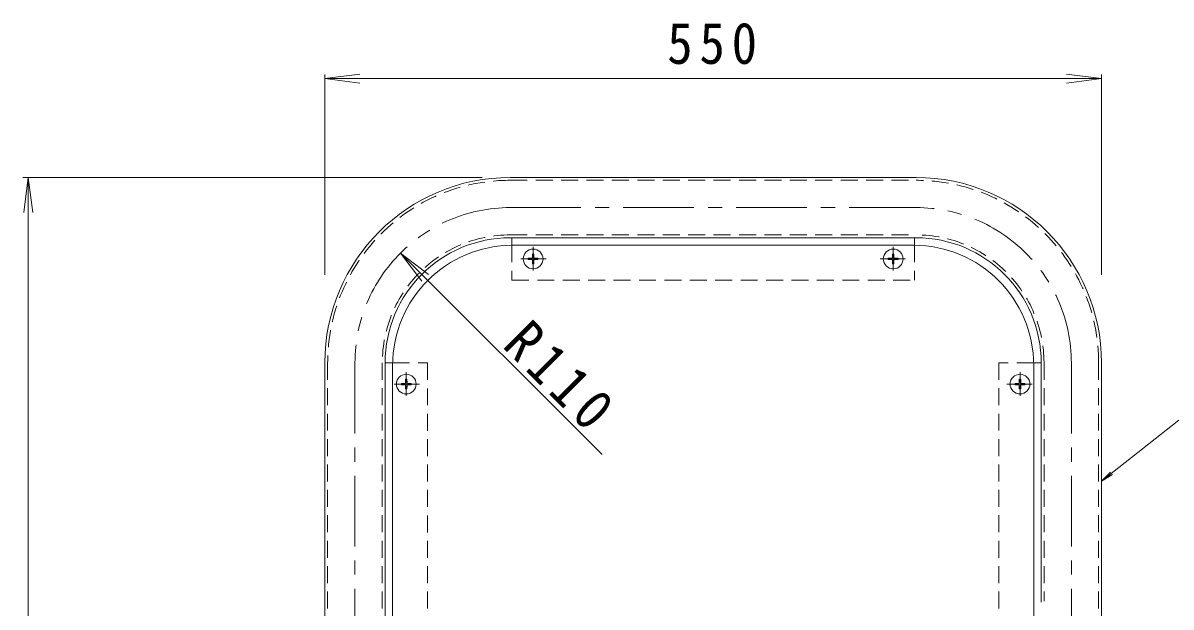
# Model space of a CAD drawing. Units: millimetres, scale not verified. Extents: x -816 to 1735, y -1360 to 1156.
# Drawn here: x -593 to 220, y 116 to 529 of the extents above; entities that cross this region are included whole.
import ezdxf

# ---------------------------------------------------------------- set-up
doc = ezdxf.new("R2010")
doc.units = ezdxf.units.MM
doc.header["$LTSCALE"] = 10
doc.linetypes.add('CHAIN1', pattern=[8, 5, -1, 1, -1])
doc.linetypes.add('DASHED1', pattern=[1.8, 1.2, -0.6])
for name, color, linetype, lineweight in [('0-0_通り芯', 4, 'Continuous', 9), ('0-1_躯体', 3, 'CHAIN1', 9), ('0-2_仕上', 6, 'Continuous', 5), ('0-4_その他', 7, 'Continuous', 9), ('0-A', 2, 'Continuous', 9), ('0-F', 7, 'Continuous', 9)]:
    doc.layers.add(name, color=color, linetype=linetype, lineweight=lineweight)
doc.styles.add('ＭＳ ゴシック', font='')
doc.styles.get('ＭＳ ゴシック').set_extended_font_data('MS Gothic')

msp = doc.modelspace()

# ---------------------------------------------------------------- linework, layer by layer
at = {"layer": '0-0_通り芯'}
for p, q in [((-247.75, 419.94), (39.55, 419.94)), ((-247.75, 377.24), (39.55, 377.24)), ((-379.1, 288.59), (-379.1, -675.06)), ((-336.4, 288.59), (-336.4, -551.46)), ((128.2, 288.59), (128.2, 119.12)), ((170.9, 288.59), (170.9, -675.06))]:
    msp.add_line(p, q, dxfattribs=at)
at = {"layer": '0-0_通り芯', "linetype": 'DASHED1'}
for p, q in [((-247.75, 417.94), (39.55, 417.94)), ((-247.75, 379.24), (39.55, 379.24)), ((-377.1, 288.59), (-377.1, -675.06)), ((-338.4, 288.59), (-338.4, -554.33)), ((130.2, 288.59), (130.2, 119.82)), ((168.9, 288.59), (168.9, -675.06))]:
    msp.add_line(p, q, dxfattribs=at)
at = {"layer": '0-0_通り芯', "linetype": 'CHAIN1'}
for p, q in [((-247.75, 398.59), (39.55, 398.59)), ((-357.75, 288.59), (-357.75, -675.06)), ((149.55, 288.59), (149.55, -675.06))]:
    msp.add_line(p, q, dxfattribs=at)
at = {"layer": '0-0_通り芯'}
for centre, radius, start, end in [((-247.75, 288.59), 131.35, 90, 180), ((39.55, 288.59), 131.35, 0, 90), ((-247.75, 288.59), 88.65, 90, 180), ((39.55, 288.59), 88.65, 0, 90)]:
    msp.add_arc(centre, radius, start, end, dxfattribs=at)
at = {"layer": '0-0_通り芯', "linetype": 'DASHED1'}
for centre, radius, start, end in [((-247.75, 288.59), 129.35, 90, 180), ((39.55, 288.59), 129.35, 0, 90), ((-247.75, 288.59), 90.65, 90, 180), ((39.55, 288.59), 90.65, 0, 90)]:
    msp.add_arc(centre, radius, start, end, dxfattribs=at)
at = {"layer": '0-0_通り芯', "linetype": 'CHAIN1'}
for centre, start, end in [((-247.75, 288.59), 90, 180), ((39.55, 288.59), 0, 90)]:
    msp.add_arc(centre, 110, start, end, dxfattribs=at)
at = {"layer": '0-1_躯体', "linetype": 'Continuous'}
for p, q in [((-246.6, 377.24), (-246.6, 371.89)), ((38.4, 377.24), (38.4, 371.89)), ((-336.4, 288.54), (-331.09, 288.54)), ((128.2, 288.59), (122.88, 288.59))]:
    msp.add_line(p, q, dxfattribs=at)
at = {"layer": '0-1_躯体', "linetype": 'DASHED1'}
for p, q in [((-246.6, 371.89), (-246.6, 347.24)), ((38.4, 371.89), (38.4, 347.24)), ((-246.6, 347.24), (38.4, 347.24)), ((-331.09, 288.54), (-306.4, 288.54)), ((-306.4, 288.54), (-306.4, -521.46)), ((98.2, 288.59), (98.2, -521.46)), ((122.88, 288.59), (98.2, 288.59))]:
    msp.add_line(p, q, dxfattribs=at)
at = {"layer": '0-1_躯体'}
for p, q in [((-231.6, 354), (-231.6, 370.81)), ((23.4, 354), (23.4, 370.81)), ((-240.32, 362.24), (-222.29, 362.24)), ((32.11, 362.24), (14.08, 362.24)), ((-321.4, 265.3), (-321.4, 282.11)), ((113.2, 265.3), (113.2, 282.11)), ((-330.12, 273.54), (-312.09, 273.54)), ((121.91, 273.54), (103.88, 273.54))]:
    msp.add_line(p, q, dxfattribs=at)
at = {"layer": '0-2_仕上'}
for p, q in [((37.9, 371.89), (-246.1, 371.89)), ((-331.1, 286.84), (-331.1, -546.11)), ((122.9, 286.89), (122.9, -546.11))]:
    msp.add_line(p, q, dxfattribs=at)
for centre, start, end in [((-246.1, 286.89), 90, 180), ((37.9, 286.89), 0, 90)]:
    msp.add_arc(centre, 85, start, end, dxfattribs=at)
at = {"layer": '0-4_その他'}
for p, q in [((-379.1, 489.94), (-354.32, 493.21)), ((-379.1, 492.94), (-379.1, 351.01)), ((-379.1, 489.94), (-354.32, 486.68)), ((-379.1, 489.94), (170.9, 489.94)), ((170.9, 489.94), (146.11, 493.21)), ((170.9, 489.94), (146.11, 486.68)), ((170.9, 492.94), (170.9, 351.01)), ((-592.88, 419.94), (-267.75, 419.94)), ((-589.1, 419.94), (-592.37, 395.16)), ((-589.1, 419.94), (-585.84, 395.16)), ((-589.1, -680.06), (-589.1, 419.94)), ((-325.53, 366.38), (-305.7, 351.16))]:
    msp.add_line(p, q, dxfattribs=at)
msp.add_lwpolyline([(-182.77, 223.62), (-325.53, 366.38), (-310.31, 346.54)], dxfattribs=at)
at = {"layer": '0-A'}
for p, q in [((-235.05, 362.72), (-232.85, 362.76)), ((-235.05, 361.76), (-235.05, 362.72)), ((-235.05, 361.76), (-232.85, 361.73)), ((-232.85, 362.76), (-232.35, 363)), ((-232.85, 361.73), (-232.35, 361.49)), ((-232.12, 363.49), (-232.35, 363)), ((-232.12, 361), (-232.35, 361.49)), ((-232.08, 365.69), (-232.12, 363.49)), ((-232.08, 358.79), (-232.12, 361)), ((-232.08, 365.69), (-231.12, 365.69)), ((-232.08, 358.79), (-231.12, 358.79)), ((-231.12, 365.69), (-231.08, 363.49)), ((-231.12, 358.79), (-231.08, 361)), ((-231.08, 363.49), (-230.85, 363)), ((-231.08, 361), (-230.85, 361.49)), ((-230.35, 362.76), (-230.85, 363)), ((-230.35, 361.73), (-230.85, 361.49)), ((-228.15, 362.72), (-230.35, 362.76)), ((-228.15, 361.76), (-230.35, 361.73)), ((-228.15, 361.76), (-228.15, 362.72)), ((19.95, 361.76), (22.15, 361.73)), ((22.15, 362.76), (22.65, 363)), ((22.15, 361.73), (22.65, 361.49)), ((22.88, 363.49), (22.65, 363)), ((22.88, 361), (22.65, 361.49)), ((22.92, 365.69), (22.88, 363.49)), ((23.88, 365.69), (22.92, 365.69)), ((23.88, 365.69), (23.92, 363.49)), ((23.88, 358.79), (23.92, 361)), ((23.92, 363.49), (24.15, 363)), ((23.92, 361), (24.15, 361.49)), ((24.65, 362.76), (24.15, 363)), ((24.65, 361.73), (24.15, 361.49)), ((26.85, 361.76), (24.65, 361.73)), ((-321.88, 276.99), (-321.92, 274.79)), ((-321.88, 276.99), (-320.92, 276.99)), ((-320.92, 276.99), (-320.88, 274.79)), ((112.72, 276.99), (112.68, 274.79)), ((113.68, 276.99), (112.72, 276.99)), ((113.68, 276.99), (113.72, 274.79)), ((-324.85, 274.02), (-322.65, 274.06)), ((-324.85, 273.06), (-324.85, 274.02)), ((-324.85, 273.06), (-322.65, 273.03)), ((-322.65, 274.06), (-322.15, 274.3)), ((-322.65, 273.03), (-322.15, 272.79)), ((-321.92, 274.79), (-322.15, 274.3)), ((-321.92, 272.3), (-322.15, 272.79)), ((-321.88, 270.09), (-321.92, 272.3)), ((-321.88, 270.09), (-320.92, 270.09)), ((-320.92, 270.09), (-320.88, 272.3)), ((-320.88, 274.79), (-320.65, 274.3)), ((-320.88, 272.3), (-320.65, 272.79)), ((-320.15, 274.06), (-320.65, 274.3)), ((-320.15, 273.03), (-320.65, 272.79)), ((-317.95, 274.02), (-320.15, 274.06)), ((-317.95, 273.06), (-320.15, 273.03)), ((-317.95, 273.06), (-317.95, 274.02)), ((109.75, 273.06), (111.95, 273.03)), ((111.95, 274.06), (112.45, 274.3)), ((111.95, 273.03), (112.45, 272.79)), ((112.68, 274.79), (112.45, 274.3)), ((112.68, 272.3), (112.45, 272.79)), ((113.68, 270.09), (113.72, 272.3)), ((113.72, 274.79), (113.95, 274.3)), ((113.72, 272.3), (113.95, 272.79)), ((114.45, 274.06), (113.95, 274.3)), ((114.45, 273.03), (113.95, 272.79)), ((116.65, 273.06), (114.45, 273.03))]:
    msp.add_line(p, q, dxfattribs=at)
for points in [[(19.95, 361.76), (19.95, 362.72), (22.15, 362.76)], [(23.88, 358.79), (22.92, 358.79), (22.88, 361)], [(26.85, 361.76), (26.85, 362.72), (24.65, 362.76)], [(109.75, 273.06), (109.75, 274.02), (111.95, 274.06)], [(113.68, 270.09), (112.72, 270.09), (112.68, 272.3)], [(116.65, 273.06), (116.65, 274.02), (114.45, 274.06)]]:
    msp.add_lwpolyline(points, dxfattribs=at)
for centre in [(-231.6, 362.24), (23.4, 362.24), (-321.4, 273.54), (113.2, 273.54)]:
    msp.add_circle(centre, 7, dxfattribs=at)
at = {"layer": '0-F'}
for p, q in [((225.76, 247.96), (170.9, 204.84)), ((170.9, 204.84), (177.19, 211.28)), ((170.9, 204.84), (178.64, 209.43))]:
    msp.add_line(p, q, dxfattribs=at)

# ---------------------------------------------------------------- texts
at = {"layer": '0-4_その他', "color": 2, "insert": (-136.6, 499.94), "char_height": 29.33, "attachment_point": 7, "style": 'ＭＳ ゴシック'}
msp.add_mtext('\\T1.27;\\W0.9;550', dxfattribs=at)
at = {"layer": '0-4_その他', "color": 2, "insert": (-254.58, 300.01), "char_height": 29.33, "attachment_point": 7, "rotation": 315, "style": 'ＭＳ ゴシック'}
msp.add_mtext('\\T1.28;\\W0.9;R110', dxfattribs=at)

doc.saveas('drawing.dxf')
